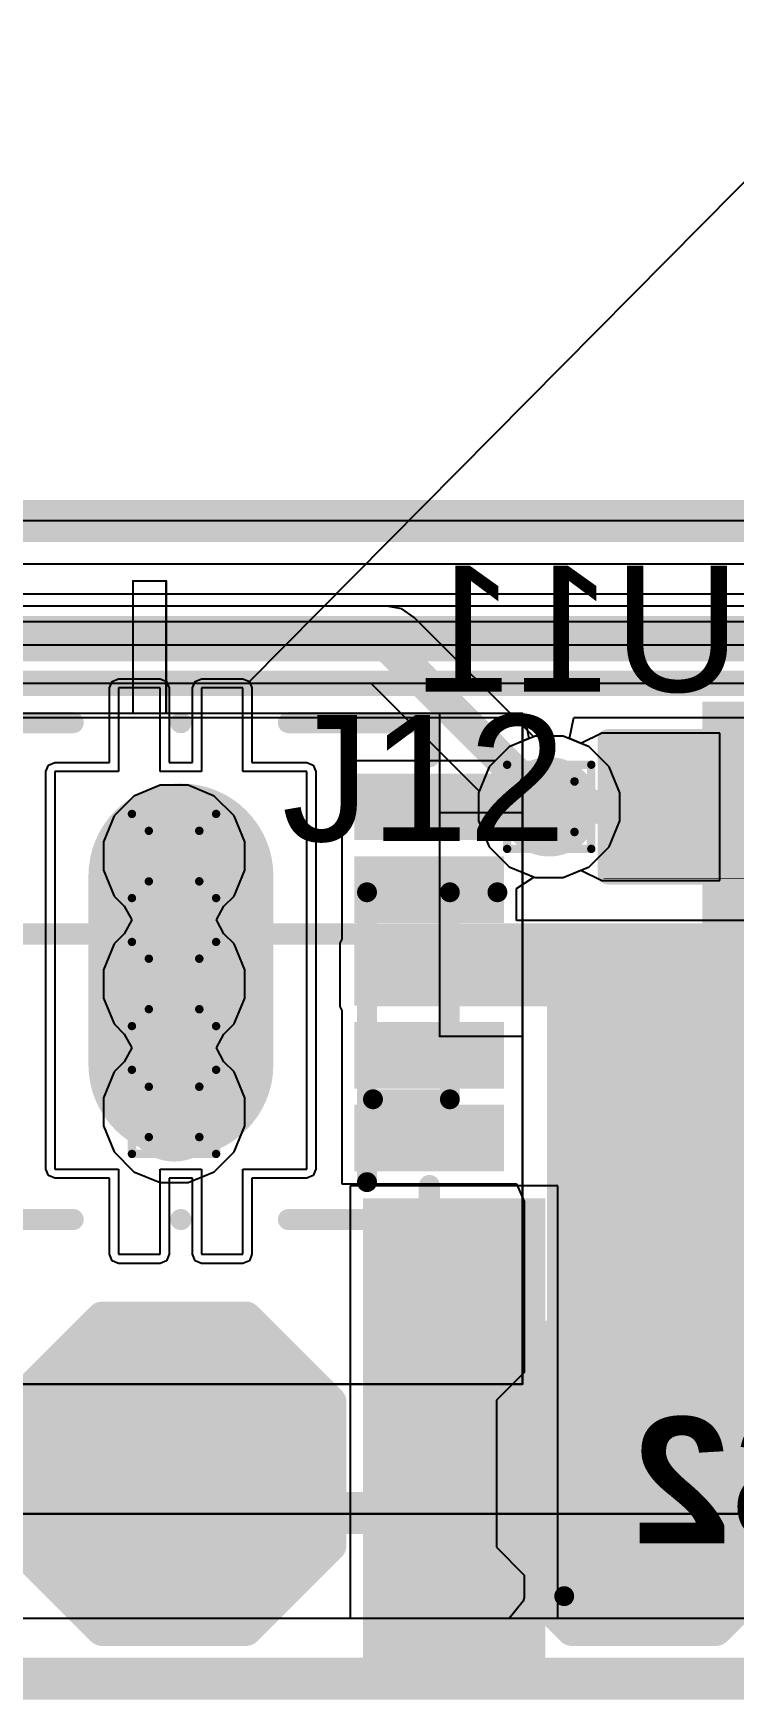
# Model space of a CAD drawing. Header units: inches. Extents: x -11 to 5433, y -4 to 5447.
# Drawn here: x 42.3 to 46.53, y -3.63 to 6.43 of the extents above; entities that cross this region are included whole.
import ezdxf

# ---------------------------------------------------------------- set-up
doc = ezdxf.new("R2010")
doc.units = ezdxf.units.IN
for name, color, linetype in [('Board_outline', 216, 'Continuous'), ('Bottom Layer', 5, 'Continuous'), ('Bottom Overlay', 54, 'Continuous'), ('Bottom Paste', 16, 'Continuous'), ('Bottom Solder', 6, 'Continuous'), ('Dimensions', 6, 'Continuous'), ('Drill Drawing', 1, 'Continuous'), ('Ground', 16, 'Continuous'), ('Mechanical 4', 56, 'Continuous'), ('Multi-Layer', 9, 'Continuous'), ('Power', 76, 'Continuous'), ('Top Layer', 1, 'Continuous'), ('Top Overlay', 2, 'Continuous'), ('Top Paste', 8, 'Continuous'), ('Top Solder', 216, 'Continuous'), ('Via Holes', 16, 'Continuous')]:
    doc.layers.add(name, color=color, linetype=linetype)
doc.styles.add('Arial', font='', dxfattribs={"height": 0.2})
doc.styles.add('Arial_Bold', font='', dxfattribs={"height": 0.2})
doc.styles.get('Arial').set_extended_font_data('Arial')
doc.styles.get('Arial_Bold').set_extended_font_data('Arial', bold=True)

# ---------------------------------------------------------------- blocks, each defined once
blk = doc.blocks.new('R___0402_B_16')
at = {"layer": 'Bottom Layer'}
for points in [[(-0.241, 0.318), (-0.241, -0.318), (-0.699, -0.318), (-0.699, 0.318)], [(0.699, 0.318), (0.699, -0.318), (0.241, -0.318), (0.241, 0.318)]]:
    blk.add_hatch(color=5, dxfattribs=at).paths.add_polyline_path(points)
at = {"layer": 'Bottom Paste'}
for points in [[(-0.241, 0.318), (-0.241, -0.318), (-0.699, -0.318), (-0.699, 0.318)], [(0.699, 0.318), (0.699, -0.318), (0.241, -0.318), (0.241, 0.318)]]:
    blk.add_hatch(color=16, dxfattribs=at).paths.add_polyline_path(points)
at = {"layer": 'Bottom Solder'}
for points in [[(-0.186, 0.373), (-0.186, -0.373), (-0.754, -0.373), (-0.754, 0.373)], [(0.754, 0.373), (0.754, -0.373), (0.186, -0.373), (0.186, 0.373)]]:
    blk.add_hatch(color=6, dxfattribs=at).paths.add_polyline_path(points)
at = {"layer": 'Bottom Overlay'}
for points in [[(-0.787, 0.406, 0.127, 0.127, 0), (-0.787, -0.406, 0.127, 0.127, 0)], [(0.787, 0.406, 0.127, 0.127, 0), (-0.787, 0.406, 0.127, 0.127, 0)], [(0.813, 0.432, 0.00323, 0.00323, 0), (-0.813, 0.432, 0.00323, 0.00323, 0)], [(0.787, 0.406, 0.127, 0.127, 0), (0.787, -0.406, 0.127, 0.127, 0)], [(0.787, -0.406, 0.127, 0.127, 0), (-0.787, -0.406, 0.127, 0.127, 0)]]:
    blk.add_lwpolyline(points, format="xyseb", dxfattribs=at)
for points in [[(-0.819, 0.406, 0.0635, 0.0635, 1), (-0.756, 0.406, 0.0635, 0.0635, 1)], [(-0.819, 0.406, 0.0635, 0.0635, 1), (-0.756, 0.406, 0.0635, 0.0635, 1)], [(-0.814, 0.432, 0.00161, 0.00161, 1), (-0.812, 0.432, 0.00161, 0.00161, 1)], [(0.756, 0.406, 0.0635, 0.0635, 1), (0.819, 0.406, 0.0635, 0.0635, 1)], [(0.756, 0.406, 0.0635, 0.0635, 1), (0.819, 0.406, 0.0635, 0.0635, 1)], [(0.812, 0.432, 0.00161, 0.00161, 1), (0.814, 0.432, 0.00161, 0.00161, 1)], [(-0.819, -0.406, 0.0635, 0.0635, 1), (-0.756, -0.406, 0.0635, 0.0635, 1)], [(-0.819, -0.406, 0.0635, 0.0635, 1), (-0.756, -0.406, 0.0635, 0.0635, 1)], [(0.756, -0.406, 0.0635, 0.0635, 1), (0.819, -0.406, 0.0635, 0.0635, 1)], [(0.756, -0.406, 0.0635, 0.0635, 1), (0.819, -0.406, 0.0635, 0.0635, 1)]]:
    blk.add_lwpolyline(points, format="xyseb", close=True, dxfattribs=at)
blk = doc.blocks.new('C___0805_B_18')
at = {"layer": 'Bottom Layer'}
for points in [[(-1.524, 0.762), (-0.508, 0.762), (-0.508, -0.762), (-1.524, -0.762)], [(0.508, 0.762), (1.524, 0.762), (1.524, -0.762), (0.508, -0.762)]]:
    blk.add_hatch(color=5, dxfattribs=at).paths.add_polyline_path(points)
at = {"layer": 'Bottom Paste'}
for points in [[(-1.524, 0.762), (-0.508, 0.762), (-0.508, -0.762), (-1.524, -0.762)], [(0.508, 0.762), (1.524, 0.762), (1.524, -0.762), (0.508, -0.762)]]:
    blk.add_hatch(color=16, dxfattribs=at).paths.add_polyline_path(points)
at = {"layer": 'Bottom Solder'}
for points in [[(-1.594, 0.832), (-0.438, 0.832), (-0.438, -0.832), (-1.594, -0.832)], [(0.438, 0.832), (1.594, 0.832), (1.594, -0.832), (0.438, -0.832)]]:
    blk.add_hatch(color=6, dxfattribs=at).paths.add_polyline_path(points)
at = {"layer": 'Bottom Overlay'}
for points in [[(-1.626, 0.864, 0.127, 0.127, 0), (-1.626, -0.864, 0.127, 0.127, 0)], [(-0.61, 0.864, 0.127, 0.127, 0), (-1.626, 0.864, 0.127, 0.127, 0)], [(1.626, 0.864, 0.127, 0.127, 0), (0.61, 0.864, 0.127, 0.127, 0)], [(1.626, 0.864, 0.127, 0.127, 0), (1.626, -0.864, 0.127, 0.127, 0)], [(-0.61, -0.864, 0.127, 0.127, 0), (-1.626, -0.864, 0.127, 0.127, 0)], [(1.626, -0.864, 0.127, 0.127, 0), (0.61, -0.864, 0.127, 0.127, 0)]]:
    blk.add_lwpolyline(points, format="xyseb", dxfattribs=at)
for points in [[(-1.657, 0.864, 0.0635, 0.0635, 1), (-1.594, 0.864, 0.0635, 0.0635, 1)], [(-1.657, 0.864, 0.0635, 0.0635, 1), (-1.594, 0.864, 0.0635, 0.0635, 1)], [(-0.641, 0.864, 0.0635, 0.0635, 1), (-0.578, 0.864, 0.0635, 0.0635, 1)], [(0.578, 0.864, 0.0635, 0.0635, 1), (0.641, 0.864, 0.0635, 0.0635, 1)], [(1.594, 0.864, 0.0635, 0.0635, 1), (1.657, 0.864, 0.0635, 0.0635, 1)], [(1.594, 0.864, 0.0635, 0.0635, 1), (1.657, 0.864, 0.0635, 0.0635, 1)], [(-1.657, -0.864, 0.0635, 0.0635, 1), (-1.594, -0.864, 0.0635, 0.0635, 1)], [(-1.657, -0.864, 0.0635, 0.0635, 1), (-1.594, -0.864, 0.0635, 0.0635, 1)], [(-0.641, -0.864, 0.0635, 0.0635, 1), (-0.578, -0.864, 0.0635, 0.0635, 1)], [(0.578, -0.864, 0.0635, 0.0635, 1), (0.641, -0.864, 0.0635, 0.0635, 1)], [(1.594, -0.864, 0.0635, 0.0635, 1), (1.657, -0.864, 0.0635, 0.0635, 1)], [(1.594, -0.864, 0.0635, 0.0635, 1), (1.657, -0.864, 0.0635, 0.0635, 1)]]:
    blk.add_lwpolyline(points, format="xyseb", close=True, dxfattribs=at)
blk = doc.blocks.new('T__________B_49')
at = {"layer": 'Bottom Layer'}
blk.add_hatch(color=5, dxfattribs=at).paths.add_polyline_path([(0.381, 0.762), (-0.381, 0.762), (-0.762, 0.381), (-0.762, -0.381), (-0.381, -0.762), (0.381, -0.762), (0.762, -0.381), (0.762, 0.381)])
at = {"layer": 'Bottom Paste'}
blk.add_hatch(color=16, dxfattribs=at).paths.add_polyline_path([(0.381, 0.762), (-0.381, 0.762), (-0.762, 0.381), (-0.762, -0.381), (-0.381, -0.762), (0.381, -0.762), (0.762, -0.381), (0.762, 0.381)])
at = {"layer": 'Bottom Solder'}
blk.add_hatch(color=6, dxfattribs=at).paths.add_polyline_path([(0.432, 0.864), (-0.432, 0.864), (-0.864, 0.432), (-0.864, -0.432), (-0.432, -0.864), (0.432, -0.864), (0.864, -0.432), (0.864, 0.432)])
at = {"layer": 'Bottom Overlay'}
for points in [[(-0.94, 0.432, 0.2, 0.2, 0), (-0.432, 0.94, 0.2, 0.2, 0)], [(0.432, 0.94, 0.2, 0.2, 0), (-0.432, 0.94, 0.2, 0.2, 0)], [(0.94, 0.432, 0.2, 0.2, 0), (0.432, 0.94, 0.2, 0.2, 0)], [(-0.94, -0.432, 0.2, 0.2, 0), (-0.94, 0.432, 0.2, 0.2, 0)], [(0.94, -0.432, 0.2, 0.2, 0), (0.94, 0.432, 0.2, 0.2, 0)], [(-0.432, -0.94, 0.2, 0.2, 0), (-0.94, -0.432, 0.2, 0.2, 0)], [(0.432, -0.94, 0.2, 0.2, 0), (0.94, -0.432, 0.2, 0.2, 0)], [(0.432, -0.94, 0.2, 0.2, 0), (-0.432, -0.94, 0.2, 0.2, 0)]]:
    blk.add_lwpolyline(points, format="xyseb", dxfattribs=at)
for points in [[(-0.482, 0.94, 0.1, 0.1, 1), (-0.382, 0.94, 0.1, 0.1, 1)], [(-0.482, 0.94, 0.1, 0.1, 1), (-0.382, 0.94, 0.1, 0.1, 1)], [(0.382, 0.94, 0.1, 0.1, 1), (0.482, 0.94, 0.1, 0.1, 1)], [(0.382, 0.94, 0.1, 0.1, 1), (0.482, 0.94, 0.1, 0.1, 1)], [(-0.99, 0.432, 0.1, 0.1, 1), (-0.89, 0.432, 0.1, 0.1, 1)], [(-0.99, 0.432, 0.1, 0.1, 1), (-0.89, 0.432, 0.1, 0.1, 1)], [(0.89, 0.432, 0.1, 0.1, 1), (0.99, 0.432, 0.1, 0.1, 1)], [(0.89, 0.432, 0.1, 0.1, 1), (0.99, 0.432, 0.1, 0.1, 1)], [(-0.99, -0.432, 0.1, 0.1, 1), (-0.89, -0.432, 0.1, 0.1, 1)], [(-0.99, -0.432, 0.1, 0.1, 1), (-0.89, -0.432, 0.1, 0.1, 1)], [(0.89, -0.432, 0.1, 0.1, 1), (0.99, -0.432, 0.1, 0.1, 1)], [(0.89, -0.432, 0.1, 0.1, 1), (0.99, -0.432, 0.1, 0.1, 1)], [(-0.482, -0.94, 0.1, 0.1, 1), (-0.382, -0.94, 0.1, 0.1, 1)], [(-0.482, -0.94, 0.1, 0.1, 1), (-0.382, -0.94, 0.1, 0.1, 1)], [(0.382, -0.94, 0.1, 0.1, 1), (0.482, -0.94, 0.1, 0.1, 1)], [(0.382, -0.94, 0.1, 0.1, 1), (0.482, -0.94, 0.1, 0.1, 1)]]:
    blk.add_lwpolyline(points, format="xyseb", close=True, dxfattribs=at)
blk = doc.blocks.new('T__________B_50')
at = {"layer": 'Bottom Layer'}
blk.add_hatch(color=5, dxfattribs=at).paths.add_polyline_path([(0.381, 0.762), (-0.381, 0.762), (-0.762, 0.381), (-0.762, -0.381), (-0.381, -0.762), (0.381, -0.762), (0.762, -0.381), (0.762, 0.381)])
at = {"layer": 'Bottom Paste'}
blk.add_hatch(color=16, dxfattribs=at).paths.add_polyline_path([(0.381, 0.762), (-0.381, 0.762), (-0.762, 0.381), (-0.762, -0.381), (-0.381, -0.762), (0.381, -0.762), (0.762, -0.381), (0.762, 0.381)])
at = {"layer": 'Bottom Solder'}
blk.add_hatch(color=6, dxfattribs=at).paths.add_polyline_path([(0.432, 0.864), (-0.432, 0.864), (-0.864, 0.432), (-0.864, -0.432), (-0.432, -0.864), (0.432, -0.864), (0.864, -0.432), (0.864, 0.432)])
at = {"layer": 'Bottom Overlay'}
for points in [[(-0.94, 0.432, 0.2, 0.2, 0), (-0.432, 0.94, 0.2, 0.2, 0)], [(0.432, 0.94, 0.2, 0.2, 0), (-0.432, 0.94, 0.2, 0.2, 0)], [(0.94, 0.432, 0.2, 0.2, 0), (0.432, 0.94, 0.2, 0.2, 0)], [(-0.94, -0.432, 0.2, 0.2, 0), (-0.94, 0.432, 0.2, 0.2, 0)], [(0.94, -0.432, 0.2, 0.2, 0), (0.94, 0.432, 0.2, 0.2, 0)], [(-0.432, -0.94, 0.2, 0.2, 0), (-0.94, -0.432, 0.2, 0.2, 0)], [(0.432, -0.94, 0.2, 0.2, 0), (0.94, -0.432, 0.2, 0.2, 0)], [(0.432, -0.94, 0.2, 0.2, 0), (-0.432, -0.94, 0.2, 0.2, 0)]]:
    blk.add_lwpolyline(points, format="xyseb", dxfattribs=at)
for points in [[(-0.482, 0.94, 0.1, 0.1, 1), (-0.382, 0.94, 0.1, 0.1, 1)], [(-0.482, 0.94, 0.1, 0.1, 1), (-0.382, 0.94, 0.1, 0.1, 1)], [(0.382, 0.94, 0.1, 0.1, 1), (0.482, 0.94, 0.1, 0.1, 1)], [(0.382, 0.94, 0.1, 0.1, 1), (0.482, 0.94, 0.1, 0.1, 1)], [(-0.99, 0.432, 0.1, 0.1, 1), (-0.89, 0.432, 0.1, 0.1, 1)], [(-0.99, 0.432, 0.1, 0.1, 1), (-0.89, 0.432, 0.1, 0.1, 1)], [(0.89, 0.432, 0.1, 0.1, 1), (0.99, 0.432, 0.1, 0.1, 1)], [(0.89, 0.432, 0.1, 0.1, 1), (0.99, 0.432, 0.1, 0.1, 1)], [(-0.99, -0.432, 0.1, 0.1, 1), (-0.89, -0.432, 0.1, 0.1, 1)], [(-0.99, -0.432, 0.1, 0.1, 1), (-0.89, -0.432, 0.1, 0.1, 1)], [(0.89, -0.432, 0.1, 0.1, 1), (0.99, -0.432, 0.1, 0.1, 1)], [(0.89, -0.432, 0.1, 0.1, 1), (0.99, -0.432, 0.1, 0.1, 1)], [(-0.482, -0.94, 0.1, 0.1, 1), (-0.382, -0.94, 0.1, 0.1, 1)], [(-0.482, -0.94, 0.1, 0.1, 1), (-0.382, -0.94, 0.1, 0.1, 1)], [(0.382, -0.94, 0.1, 0.1, 1), (0.482, -0.94, 0.1, 0.1, 1)], [(0.382, -0.94, 0.1, 0.1, 1), (0.482, -0.94, 0.1, 0.1, 1)]]:
    blk.add_lwpolyline(points, format="xyseb", close=True, dxfattribs=at)
blk = doc.blocks.new('VSON_10_EP_3_3__B_56')
at = {"layer": 'Bottom Layer'}
for points in [[(1.1, 1.146), (1.9, 1.146), (1.9, 0.846), (1.1, 0.846)], [(1.1, 0.646), (1.9, 0.646), (1.9, 0.346), (1.1, 0.346)], [(1.1, 0.146), (1.9, 0.146), (1.9, -0.154), (1.1, -0.154)], [(1.1, -0.354), (1.9, -0.354), (1.9, -0.654), (1.1, -0.654)], [(1.1, -0.854), (1.9, -0.854), (1.9, -1.154), (1.1, -1.154)]]:
    blk.add_hatch(color=5, dxfattribs=at).paths.add_polyline_path(points)
h = blk.add_hatch(color=5, dxfattribs=at)
edge = h.paths.add_edge_path()
edge.add_arc((0.002, -0.561), 0.456, 180, 360)
edge.add_line((0.458, -0.561), (0.458, 0.579))
edge.add_arc((0.002, 0.579), 0.456, 0, 180)
edge.add_line((-0.454, 0.579), (-0.454, -0.561))
at = {"layer": 'Bottom Paste'}
for points in [[(1.1, 1.146), (1.9, 1.146), (1.9, 0.846), (1.1, 0.846)], [(1.1, 0.646), (1.9, 0.646), (1.9, 0.346), (1.1, 0.346)], [(1.1, 0.146), (1.9, 0.146), (1.9, -0.154), (1.1, -0.154)], [(1.1, -0.354), (1.9, -0.354), (1.9, -0.654), (1.1, -0.654)], [(1.1, -0.854), (1.9, -0.854), (1.9, -1.154), (1.1, -1.154)]]:
    blk.add_hatch(color=16, dxfattribs=at).paths.add_polyline_path(points)
h = blk.add_hatch(color=16, dxfattribs=at)
edge = h.paths.add_edge_path()
edge.add_arc((0.002, -0.561), 0.456, 180, 360)
edge.add_line((0.458, -0.561), (0.458, 0.579))
edge.add_arc((0.002, 0.579), 0.456, 0, 180)
edge.add_line((-0.454, 0.579), (-0.454, -0.561))
at = {"layer": 'Bottom Solder'}
h = blk.add_hatch(color=6, dxfattribs=at)
edge = h.paths.add_edge_path()
edge.add_arc((0.002, -0.561), 0.558, 180, 360)
edge.add_line((0.559, -0.561), (0.559, 0.579))
edge.add_arc((0.002, 0.579), 0.558, 0, 180)
edge.add_line((-0.556, 0.579), (-0.556, -0.561))
for points in [[(1.049, 1.197), (1.951, 1.197), (1.951, 0.795), (1.049, 0.795)], [(1.049, 0.697), (1.951, 0.697), (1.951, 0.295), (1.049, 0.295)], [(1.049, 0.197), (1.951, 0.197), (1.951, -0.205), (1.049, -0.205)], [(1.049, -0.303), (1.951, -0.303), (1.951, -0.705), (1.049, -0.705)], [(1.049, -0.803), (1.951, -0.803), (1.951, -1.205), (1.049, -1.205)]]:
    blk.add_hatch(color=6, dxfattribs=at).paths.add_polyline_path(points)
at = {"layer": 'Bottom Layer'}
for p, q in [((-0.124, 1.714), (-0.374, 1.714)), ((-0.374, 1.714), (-0.374, 1.209)), ((-0.124, 1.209), (-0.124, 1.714)), ((0.376, 1.714), (0.126, 1.714)), ((0.126, 1.714), (0.126, 1.209)), ((0.376, 1.209), (0.376, 1.714)), ((-0.374, 1.209), (-0.759, 1.209)), ((-0.759, 1.209), (-0.759, -0.886)), ((0.126, 1.209), (-0.124, 1.209)), ((0.761, 1.209), (0.376, 1.209)), ((0.761, -1.191), (0.761, 1.209)), ((-0.759, -0.886), (-0.759, -0.886)), ((-0.759, -0.886), (-0.759, -1.191)), ((-0.759, -1.191), (-0.759, -1.191)), ((-0.759, -1.191), (-0.374, -1.191)), ((-0.374, -1.191), (-0.374, -1.706)), ((-0.124, -1.706), (-0.124, -1.191)), ((-0.124, -1.191), (0.126, -1.191)), ((0.126, -1.191), (0.126, -1.706)), ((0.376, -1.706), (0.376, -1.191)), ((0.376, -1.191), (0.761, -1.191)), ((-0.374, -1.706), (-0.124, -1.706)), ((0.126, -1.706), (0.376, -1.706))]:
    blk.add_line(p, q, dxfattribs=at)
at = {"layer": 'Bottom Overlay'}
for points in [[(-1.499, 1.504, 0.127, 0.127, 0), (-0.648, 1.504, 0.127, 0.127, 0)], [(0.001, 1.504, 0.127, 0.127, 0), (0.002, 1.504, 0.127, 0.127, 0)], [(0.651, 1.504, 0.127, 0.127, 0), (1.501, 1.504, 0.127, 0.127, 0)], [(1.501, 1.298, 0.127, 0.127, 0), (1.501, 1.504, 0.127, 0.127, 0)], [(1.501, -1.496, 0.127, 0.127, 0), (1.501, -1.29, 0.127, 0.127, 0)], [(-1.499, -1.496, 0.127, 0.127, 0), (-0.648, -1.496, 0.127, 0.127, 0)], [(0.001, -1.496, 0.127, 0.127, 0), (0.002, -1.496, 0.127, 0.127, 0)], [(0.651, -1.496, 0.127, 0.127, 0), (1.501, -1.496, 0.127, 0.127, 0)]]:
    blk.add_lwpolyline(points, format="xyseb", dxfattribs=at)
for points in [[(-0.679, 1.504, 0.0635, 0.0635, 1), (-0.616, 1.504, 0.0635, 0.0635, 1)], [(-0.031, 1.504, 0.0635, 0.0635, 1), (0.032, 1.504, 0.0635, 0.0635, 1)], [(-0.029, 1.504, 0.0635, 0.0635, 1), (0.034, 1.504, 0.0635, 0.0635, 1)], [(0.619, 1.504, 0.0635, 0.0635, 1), (0.682, 1.504, 0.0635, 0.0635, 1)], [(1.47, 1.504, 0.0635, 0.0635, 1), (1.533, 1.504, 0.0635, 0.0635, 1)], [(1.47, 1.504, 0.0635, 0.0635, 1), (1.533, 1.504, 0.0635, 0.0635, 1)], [(1.47, 1.298, 0.0635, 0.0635, 1), (1.533, 1.298, 0.0635, 0.0635, 1)], [(1.47, -1.29, 0.0635, 0.0635, 1), (1.533, -1.29, 0.0635, 0.0635, 1)], [(-0.679, -1.496, 0.0635, 0.0635, 1), (-0.616, -1.496, 0.0635, 0.0635, 1)], [(-0.031, -1.496, 0.0635, 0.0635, 1), (0.032, -1.496, 0.0635, 0.0635, 1)], [(-0.029, -1.496, 0.0635, 0.0635, 1), (0.034, -1.496, 0.0635, 0.0635, 1)], [(0.619, -1.496, 0.0635, 0.0635, 1), (0.682, -1.496, 0.0635, 0.0635, 1)], [(1.47, -1.496, 0.0635, 0.0635, 1), (1.533, -1.496, 0.0635, 0.0635, 1)], [(1.47, -1.496, 0.0635, 0.0635, 1), (1.533, -1.496, 0.0635, 0.0635, 1)]]:
    blk.add_lwpolyline(points, format="xyseb", close=True, dxfattribs=at)
at = {"layer": 'Bottom Solder'}
for p, q in [((0.415, 1.753), (5389.663, 5446.725)), ((-0.429, 1.714), (-0.412, 1.753)), ((-0.429, 1.264), (-0.429, 1.714)), ((-0.412, 1.753), (-0.374, 1.769)), ((-0.374, 1.769), (-0.124, 1.769)), ((-0.124, 1.769), (-0.085, 1.753)), ((-0.085, 1.753), (-0.069, 1.714)), ((-0.069, 1.714), (-0.069, 1.264)), ((0.071, 1.714), (0.088, 1.753)), ((0.071, 1.264), (0.071, 1.714)), ((0.088, 1.753), (0.126, 1.769)), ((0.126, 1.769), (0.376, 1.769)), ((0.376, 1.769), (0.415, 1.753)), ((0.415, 1.753), (0.431, 1.714)), ((0.431, 1.714), (0.431, 1.264)), ((-0.814, 1.209), (-0.797, 1.248)), ((-0.814, -0.886), (-0.814, 1.209)), ((-0.797, 1.248), (-0.759, 1.264)), ((-0.759, 1.264), (-0.429, 1.264)), ((-0.069, 1.264), (0.071, 1.264)), ((0.431, 1.264), (0.761, 1.264)), ((0.761, 1.264), (0.8, 1.248)), ((0.8, 1.248), (0.816, 1.209)), ((0.816, 1.209), (0.816, -1.191)), ((-0.814, -1.191), (-0.814, -0.886)), ((-0.814, -0.886), (-0.814, -0.886)), ((-0.797, -1.23), (-0.814, -1.191)), ((0.816, -1.191), (0.8, -1.23)), ((-0.759, -1.246), (-0.797, -1.23)), ((-0.429, -1.246), (-0.759, -1.246)), ((-0.429, -1.706), (-0.429, -1.246)), ((0.071, -1.246), (-0.069, -1.246)), ((-0.069, -1.246), (-0.069, -1.706)), ((0.071, -1.706), (0.071, -1.246)), ((0.761, -1.246), (0.431, -1.246)), ((0.431, -1.246), (0.431, -1.706)), ((0.8, -1.23), (0.761, -1.246)), ((-0.412, -1.745), (-0.429, -1.706)), ((-0.069, -1.706), (-0.085, -1.745)), ((0.088, -1.745), (0.071, -1.706)), ((0.431, -1.706), (0.415, -1.745)), ((-0.374, -1.761), (-0.412, -1.745)), ((-0.124, -1.761), (-0.374, -1.761)), ((-0.085, -1.745), (-0.124, -1.761)), ((0.126, -1.761), (0.088, -1.745)), ((0.376, -1.761), (0.126, -1.761)), ((0.415, -1.745), (0.376, -1.761))]:
    blk.add_line(p, q, dxfattribs=at)
blk = doc.blocks.new('SM06B_GHS_TB_LF__SN__151')
at = {"layer": 'Top Layer'}
for points in [[(-3.425, 2.599), (-2.825, 2.599), (-2.825, 0.899), (-3.425, 0.899)], [(-2.176, 2.599), (-1.576, 2.599), (-1.576, 0.899), (-2.176, 0.899)], [(-0.925, 2.599), (-0.325, 2.599), (-0.325, 0.899), (-0.925, 0.899)], [(0.325, 2.599), (0.925, 2.599), (0.925, 0.899), (0.325, 0.899)], [(1.575, 2.599), (2.175, 2.599), (2.175, 0.899), (1.575, 0.899)], [(2.824, 2.599), (3.424, 2.599), (3.424, 0.899), (2.824, 0.899)], [(-5.475, -0.399), (-4.475, -0.399), (-4.475, -3.099), (-5.475, -3.099)], [(4.475, -0.399), (5.475, -0.399), (5.475, -3.099), (4.475, -3.099)]]:
    blk.add_hatch(color=1, dxfattribs=at).paths.add_polyline_path(points)
at = {"layer": 'Top Paste'}
for points in [[(-3.425, 2.599), (-2.825, 2.599), (-2.825, 0.899), (-3.425, 0.899)], [(-2.176, 2.599), (-1.576, 2.599), (-1.576, 0.899), (-2.176, 0.899)], [(-0.925, 2.599), (-0.325, 2.599), (-0.325, 0.899), (-0.925, 0.899)], [(0.325, 2.599), (0.925, 2.599), (0.925, 0.899), (0.325, 0.899)], [(1.575, 2.599), (2.175, 2.599), (2.175, 0.899), (1.575, 0.899)], [(2.824, 2.599), (3.424, 2.599), (3.424, 0.899), (2.824, 0.899)], [(-5.475, -0.399), (-4.475, -0.399), (-4.475, -3.099), (-5.475, -3.099)], [(4.475, -0.399), (5.475, -0.399), (5.475, -3.099), (4.475, -3.099)]]:
    blk.add_hatch(color=8, dxfattribs=at).paths.add_polyline_path(points)
at = {"layer": 'Top Solder'}
for points in [[(-3.476, 2.65), (-2.775, 2.65), (-2.775, 0.849), (-3.476, 0.849)], [(-2.226, 2.65), (-1.525, 2.65), (-1.525, 0.849), (-2.226, 0.849)], [(-0.976, 2.65), (-0.275, 2.65), (-0.275, 0.849), (-0.976, 0.849)], [(0.274, 2.65), (0.975, 2.65), (0.975, 0.849), (0.274, 0.849)], [(1.524, 2.65), (2.225, 2.65), (2.225, 0.849), (1.524, 0.849)], [(2.774, 2.65), (3.475, 2.65), (3.475, 0.849), (2.774, 0.849)], [(-5.525, -0.348), (-4.424, -0.348), (-4.424, -3.15), (-5.525, -3.15)], [(4.424, -0.349), (5.525, -0.349), (5.525, -3.15), (4.424, -3.15)]]:
    blk.add_hatch(color=216, dxfattribs=at).paths.add_polyline_path(points)
at = {"layer": 'Top Overlay'}
for points in [[(-3.811, 2.232, 0.254, 0.254, 0), (-3.684, 2.105, 0.254, 0.254, 0)], [(-3.811, 1.978, 0.254, 0.254, 0), (-3.811, 2.232, 0.254, 0.254, 0)], [(-3.811, 1.978, 0.254, 0.254, 0), (-3.684, 2.105, 0.254, 0.254, 0)], [(-5.5, 1.5, 0.12, 0.12, 0), (-5.5, -0.25, 0.12, 0.12, 0)], [(-5.5, 1.5, 0.12, 0.12, 0), (-4.713, 1.5, 0.12, 0.12, 0)], [(-5, 0.25, 0.12, 0.12, 0), (-5, 1.5, 0.12, 0.12, 0)], [(4.75, 1.5, 0.12, 0.12, 0), (5.5, 1.5, 0.12, 0.12, 0)], [(5, 0.25, 0.12, 0.12, 0), (5, 1.5, 0.12, 0.12, 0)], [(5.5, -0.25, 0.12, 0.12, 0), (5.5, 1.5, 0.12, 0.12, 0)], [(-5.464, 0.25, 0.12, 0.12, 0), (-5, 0.25, 0.12, 0.12, 0)], [(5, 0.25, 0.12, 0.12, 0), (5.5, 0.25, 0.12, 0.12, 0)], [(-4.31, -2.75, 0.12, 0.12, 0), (-0.45, -2.75, 0.12, 0.12, 0)], [(-0.45, -2.75, 0.12, 0.12, 0), (4.31, -2.75, 0.12, 0.12, 0)]]:
    blk.add_lwpolyline(points, format="xyseb", dxfattribs=at)
for points in [[(-3.875, 2.232, 0.127, 0.127, 1), (-3.748, 2.232, 0.127, 0.127, 1)], [(-3.875, 2.232, 0.127, 0.127, 1), (-3.748, 2.232, 0.127, 0.127, 1)], [(-3.748, 2.105, 0.127, 0.127, 1), (-3.621, 2.105, 0.127, 0.127, 1)], [(-3.748, 2.105, 0.127, 0.127, 1), (-3.621, 2.105, 0.127, 0.127, 1)], [(-3.875, 1.978, 0.127, 0.127, 1), (-3.748, 1.978, 0.127, 0.127, 1)], [(-3.875, 1.978, 0.127, 0.127, 1), (-3.748, 1.978, 0.127, 0.127, 1)], [(-5.53, 1.5, 0.06, 0.06, 1), (-5.47, 1.5, 0.06, 0.06, 1)], [(-5.53, 1.5, 0.06, 0.06, 1), (-5.47, 1.5, 0.06, 0.06, 1)], [(-5.03, 1.5, 0.06, 0.06, 1), (-4.97, 1.5, 0.06, 0.06, 1)], [(-4.743, 1.5, 0.06, 0.06, 1), (-4.683, 1.5, 0.06, 0.06, 1)], [(4.72, 1.5, 0.06, 0.06, 1), (4.78, 1.5, 0.06, 0.06, 1)], [(4.97, 1.5, 0.06, 0.06, 1), (5.03, 1.5, 0.06, 0.06, 1)], [(5.47, 1.5, 0.06, 0.06, 1), (5.53, 1.5, 0.06, 0.06, 1)], [(5.47, 1.5, 0.06, 0.06, 1), (5.53, 1.5, 0.06, 0.06, 1)], [(-5.494, 0.25, 0.06, 0.06, 1), (-5.434, 0.25, 0.06, 0.06, 1)], [(-5.03, 0.25, 0.06, 0.06, 1), (-4.97, 0.25, 0.06, 0.06, 1)], [(-5.03, 0.25, 0.06, 0.06, 1), (-4.97, 0.25, 0.06, 0.06, 1)], [(4.97, 0.25, 0.06, 0.06, 1), (5.03, 0.25, 0.06, 0.06, 1)], [(4.97, 0.25, 0.06, 0.06, 1), (5.03, 0.25, 0.06, 0.06, 1)], [(5.47, 0.25, 0.06, 0.06, 1), (5.53, 0.25, 0.06, 0.06, 1)], [(-5.53, -0.25, 0.06, 0.06, 1), (-5.47, -0.25, 0.06, 0.06, 1)], [(5.47, -0.25, 0.06, 0.06, 1), (5.53, -0.25, 0.06, 0.06, 1)], [(-4.34, -2.75, 0.06, 0.06, 1), (-4.28, -2.75, 0.06, 0.06, 1)], [(-0.48, -2.75, 0.06, 0.06, 1), (-0.42, -2.75, 0.06, 0.06, 1)], [(-0.48, -2.75, 0.06, 0.06, 1), (-0.42, -2.75, 0.06, 0.06, 1)], [(4.28, -2.75, 0.06, 0.06, 1), (4.34, -2.75, 0.06, 0.06, 1)]]:
    blk.add_lwpolyline(points, format="xyseb", close=True, dxfattribs=at)

msp = doc.modelspace()

# ---------------------------------------------------------------- hatches: boundary and pattern name
at = {"layer": 'Bottom Layer'}
h = msp.add_hatch(color=5, dxfattribs=at)
edge = h.paths.add_edge_path()
edge.add_arc((45.413, 1.764), 0.3, 0, 360)
h = msp.add_hatch(color=5, dxfattribs=at)
edge = h.paths.add_edge_path()
edge.add_arc((43.15, 1.467), 0.3, 0, 360)
h = msp.add_hatch(color=5, dxfattribs=at)
edge = h.paths.add_edge_path()
edge.add_arc((43.15, 0.694), 0.3, 0, 360)
for points in [[(46.595, 0.94), (44.289, 0.94), (44.289, 0.559), (46.595, 0.559)], [(46.595, 0.876), (45.401, 0.876), (45.401, -3.025), (46.595, -3.025)]]:
    msp.add_hatch(color=5, dxfattribs=at).paths.add_polyline_path(points)
h = msp.add_hatch(color=5, dxfattribs=at)
edge = h.paths.add_edge_path()
edge.add_arc((43.15, -0.078), 0.3, 0, 360)
at = {"layer": 'Ground'}
h = msp.add_hatch(color=16, dxfattribs=at)
edge = h.paths.add_edge_path()
edge.add_arc((45.413, 1.764), 0.3, 0, 360)
h = msp.add_hatch(color=16, dxfattribs=at)
edge = h.paths.add_edge_path()
edge.add_arc((43.15, 1.467), 0.3, 0, 360)
h = msp.add_hatch(color=16, dxfattribs=at)
edge = h.paths.add_edge_path()
edge.add_arc((43.15, 0.694), 0.3, 0, 360)
h = msp.add_hatch(color=16, dxfattribs=at)
edge = h.paths.add_edge_path()
edge.add_arc((43.15, -0.078), 0.3, 0, 360)
at = {"layer": 'Power'}
h = msp.add_hatch(color=76, dxfattribs=at)
edge = h.paths.add_edge_path()
edge.add_arc((45.413, 1.764), 0.3, 0, 360)
h = msp.add_hatch(color=76, dxfattribs=at)
edge = h.paths.add_edge_path()
edge.add_arc((43.15, 1.467), 0.3, 0, 360)
h = msp.add_hatch(color=76, dxfattribs=at)
edge = h.paths.add_edge_path()
edge.add_arc((43.15, 0.694), 0.3, 0, 360)
h = msp.add_hatch(color=76, dxfattribs=at)
edge = h.paths.add_edge_path()
edge.add_arc((43.15, -0.078), 0.3, 0, 360)
at = {"layer": 'Top Layer'}
h = msp.add_hatch(color=1, dxfattribs=at)
edge = h.paths.add_edge_path()
edge.add_arc((45.413, 1.764), 0.3, 0, 360)
h = msp.add_hatch(color=1, dxfattribs=at)
edge = h.paths.add_edge_path()
edge.add_arc((43.15, 1.467), 0.3, 0, 360)
h = msp.add_hatch(color=1, dxfattribs=at)
edge = h.paths.add_edge_path()
edge.add_arc((43.15, 0.694), 0.3, 0, 360)
h = msp.add_hatch(color=1, dxfattribs=at)
edge = h.paths.add_edge_path()
edge.add_arc((43.15, -0.078), 0.3, 0, 360)
at = {"layer": 'Via Holes'}
h = msp.add_hatch(color=7, dxfattribs=at)
edge = h.paths.add_edge_path()
edge.add_arc((45.413, 1.764), 0.15, 0, 360)
h = msp.add_hatch(color=7, dxfattribs=at)
edge = h.paths.add_edge_path()
edge.add_arc((43.15, 1.467), 0.15, 0, 360)
h = msp.add_hatch(color=7, dxfattribs=at)
edge = h.paths.add_edge_path()
edge.add_arc((43.15, 0.694), 0.15, 0, 360)
h = msp.add_hatch(color=7, dxfattribs=at)
edge = h.paths.add_edge_path()
edge.add_arc((43.15, -0.078), 0.15, 0, 360)

# ---------------------------------------------------------------- linework, layer by layer
at = {"layer": 'Board_outline'}
for points in [[(36.505, 3.49, 0.254, 0.254, 0), (53.505, 3.49, 0.254, 0.254, 0)], [(-9.927, -3.5, 0.254, 0.254, 0), (66.073, -3.5, 0.254, 0.254, 0)]]:
    msp.add_lwpolyline(points, format="xyseb", dxfattribs=at)
at = {"layer": 'Bottom Layer'}
for p, q in [((36.505, 3.231), (53.505, 3.231)), ((53.509, 2.976), (35.937, 2.976)), ((36.033, 2.51), (53.606, 2.51)), ((45.172, 2.126), (45.087, 2.041)), ((45.329, 2.191), (45.172, 2.126)), ((45.498, 2.191), (45.329, 2.191)), ((45.604, 2.147), (45.498, 2.191)), ((45.731, 2.209), (45.604, 2.147)), ((46.442, 2.209), (45.731, 2.209)), ((45.731, 2.209), (45.731, 2.209)), ((46.442, 1.32), (46.442, 2.209)), ((45.087, 2.041), (44.162, 2.041)), ((44.162, 2.041), (44.162, 0.965)), ((45.216, 1.27), (45.321, 1.34)), ((45.321, 1.34), (45.329, 1.337)), ((45.329, 1.337), (45.498, 1.337)), ((45.498, 1.337), (45.604, 1.381)), ((45.604, 1.381), (45.731, 1.32)), ((45.731, 1.32), (45.731, 1.32)), ((45.731, 1.32), (46.442, 1.32)), ((45.216, 1.077), (45.216, 1.27)), ((46.595, 1.077), (45.216, 1.077)), ((44.162, 0.965), (44.151, 0.94)), ((44.151, 0.94), (44.151, 0.559)), ((44.151, 0.559), (44.162, 0.534)), ((44.162, 0.534), (44.162, -0.513)), ((44.162, -0.513), (45.216, -0.513)), ((45.216, -0.513), (45.263, -0.62)), ((45.263, -0.62), (45.263, -1.651)), ((45.263, -1.651), (45.096, -1.818)), ((45.096, -1.818), (45.096, -2.707)), ((45.096, -2.707), (45.263, -2.875)), ((45.263, -2.875), (45.263, -3.01)), ((45.263, -3.01), (45.257, -3.033)), ((45.257, -3.033), (45.172, -3.137)), ((45.172, -3.137), (38.391, -3.137))]:
    msp.add_line(p, q, dxfattribs=at)
for points in [[(35.937, 2.743, 0.203, 0.203, 0), (53.606, 2.743, 0.203, 0.203, 0)], [(44.689, 1.764, 0.203, 0.203, 0), (45.413, 1.764, 0.203, 0.203, 0)], [(45.413, 1.764, 0.203, 0.203, 0), (46.087, 1.764, 0.203, 0.203, 0)]]:
    msp.add_lwpolyline(points, format="xyseb", dxfattribs=at)
for points in [[(44.638, 1.764, 0.102, 0.102, 1), (44.739, 1.764, 0.102, 0.102, 1)], [(45.363, 1.764, 0.102, 0.102, 1), (45.464, 1.764, 0.102, 0.102, 1)], [(45.363, 1.764, 0.102, 0.102, 1), (45.464, 1.764, 0.102, 0.102, 1)], [(46.036, 1.764, 0.102, 0.102, 1), (46.137, 1.764, 0.102, 0.102, 1)]]:
    msp.add_lwpolyline(points, format="xyseb", close=True, dxfattribs=at)
at = {"layer": 'Dimensions'}
msp.add_lwpolyline([(32.583, 0.996, 0.127, 0.127, 0), (61.583, 0.996, 0.127, 0.127, 0)], format="xyseb", dxfattribs=at)
at = {"layer": 'Drill Drawing'}
for points in [[(45.159, 2.018, 0.0508, 0.0508, 0), (45.667, 2.018, 0.0508, 0.0508, 0)], [(45.159, 1.51, 0.0508, 0.0508, 0), (45.159, 2.018, 0.0508, 0.0508, 0)], [(45.667, 1.51, 0.0508, 0.0508, 0), (45.667, 2.018, 0.0508, 0.0508, 0)], [(45.261, 1.917, 0.0508, 0.0508, 0), (45.566, 1.917, 0.0508, 0.0508, 0)], [(45.261, 1.612, 0.0508, 0.0508, 0), (45.261, 1.917, 0.0508, 0.0508, 0)], [(45.566, 1.612, 0.0508, 0.0508, 0), (45.566, 1.917, 0.0508, 0.0508, 0)], [(42.896, 1.721, 0.0508, 0.0508, 0), (43.404, 1.721, 0.0508, 0.0508, 0)], [(42.896, 1.213, 0.0508, 0.0508, 0), (42.896, 1.721, 0.0508, 0.0508, 0)], [(43.404, 1.213, 0.0508, 0.0508, 0), (43.404, 1.721, 0.0508, 0.0508, 0)], [(42.997, 1.619, 0.0508, 0.0508, 0), (43.302, 1.619, 0.0508, 0.0508, 0)], [(42.997, 1.314, 0.0508, 0.0508, 0), (42.997, 1.619, 0.0508, 0.0508, 0)], [(43.302, 1.314, 0.0508, 0.0508, 0), (43.302, 1.619, 0.0508, 0.0508, 0)], [(45.261, 1.612, 0.0508, 0.0508, 0), (45.566, 1.612, 0.0508, 0.0508, 0)], [(45.159, 1.51, 0.0508, 0.0508, 0), (45.667, 1.51, 0.0508, 0.0508, 0)], [(42.997, 1.314, 0.0508, 0.0508, 0), (43.302, 1.314, 0.0508, 0.0508, 0)], [(42.896, 1.213, 0.0508, 0.0508, 0), (43.404, 1.213, 0.0508, 0.0508, 0)], [(42.896, 0.948, 0.0508, 0.0508, 0), (43.404, 0.948, 0.0508, 0.0508, 0)], [(42.896, 0.44, 0.0508, 0.0508, 0), (42.896, 0.948, 0.0508, 0.0508, 0)], [(43.404, 0.44, 0.0508, 0.0508, 0), (43.404, 0.948, 0.0508, 0.0508, 0)], [(42.997, 0.847, 0.0508, 0.0508, 0), (43.302, 0.847, 0.0508, 0.0508, 0)], [(42.997, 0.542, 0.0508, 0.0508, 0), (42.997, 0.847, 0.0508, 0.0508, 0)], [(43.302, 0.542, 0.0508, 0.0508, 0), (43.302, 0.847, 0.0508, 0.0508, 0)], [(42.997, 0.542, 0.0508, 0.0508, 0), (43.302, 0.542, 0.0508, 0.0508, 0)], [(42.896, 0.44, 0.0508, 0.0508, 0), (43.404, 0.44, 0.0508, 0.0508, 0)], [(42.896, 0.176, 0.0508, 0.0508, 0), (43.404, 0.176, 0.0508, 0.0508, 0)], [(42.896, -0.332, 0.0508, 0.0508, 0), (42.896, 0.176, 0.0508, 0.0508, 0)], [(43.404, -0.332, 0.0508, 0.0508, 0), (43.404, 0.176, 0.0508, 0.0508, 0)], [(42.997, 0.074, 0.0508, 0.0508, 0), (43.302, 0.074, 0.0508, 0.0508, 0)], [(42.997, -0.23, 0.0508, 0.0508, 0), (42.997, 0.074, 0.0508, 0.0508, 0)], [(43.302, -0.23, 0.0508, 0.0508, 0), (43.302, 0.074, 0.0508, 0.0508, 0)], [(42.997, -0.23, 0.0508, 0.0508, 0), (43.302, -0.23, 0.0508, 0.0508, 0)], [(42.896, -0.332, 0.0508, 0.0508, 0), (43.404, -0.332, 0.0508, 0.0508, 0)]]:
    msp.add_lwpolyline(points, format="xyseb", dxfattribs=at)
for points in [[(45.147, 2.018, 0.0254, 0.0254, 1), (45.172, 2.018, 0.0254, 0.0254, 1)], [(45.147, 2.018, 0.0254, 0.0254, 1), (45.172, 2.018, 0.0254, 0.0254, 1)], [(45.655, 2.018, 0.0254, 0.0254, 1), (45.68, 2.018, 0.0254, 0.0254, 1)], [(45.655, 2.018, 0.0254, 0.0254, 1), (45.68, 2.018, 0.0254, 0.0254, 1)], [(45.248, 1.917, 0.0254, 0.0254, 1), (45.274, 1.917, 0.0254, 0.0254, 1)], [(45.248, 1.917, 0.0254, 0.0254, 1), (45.274, 1.917, 0.0254, 0.0254, 1)], [(45.553, 1.917, 0.0254, 0.0254, 1), (45.579, 1.917, 0.0254, 0.0254, 1)], [(45.553, 1.917, 0.0254, 0.0254, 1), (45.579, 1.917, 0.0254, 0.0254, 1)], [(42.883, 1.721, 0.0254, 0.0254, 1), (42.908, 1.721, 0.0254, 0.0254, 1)], [(42.883, 1.721, 0.0254, 0.0254, 1), (42.908, 1.721, 0.0254, 0.0254, 1)], [(43.391, 1.721, 0.0254, 0.0254, 1), (43.416, 1.721, 0.0254, 0.0254, 1)], [(43.391, 1.721, 0.0254, 0.0254, 1), (43.416, 1.721, 0.0254, 0.0254, 1)], [(42.985, 1.619, 0.0254, 0.0254, 1), (43.01, 1.619, 0.0254, 0.0254, 1)], [(42.985, 1.619, 0.0254, 0.0254, 1), (43.01, 1.619, 0.0254, 0.0254, 1)], [(43.289, 1.619, 0.0254, 0.0254, 1), (43.315, 1.619, 0.0254, 0.0254, 1)], [(43.289, 1.619, 0.0254, 0.0254, 1), (43.315, 1.619, 0.0254, 0.0254, 1)], [(45.248, 1.612, 0.0254, 0.0254, 1), (45.274, 1.612, 0.0254, 0.0254, 1)], [(45.248, 1.612, 0.0254, 0.0254, 1), (45.274, 1.612, 0.0254, 0.0254, 1)], [(45.553, 1.612, 0.0254, 0.0254, 1), (45.579, 1.612, 0.0254, 0.0254, 1)], [(45.553, 1.612, 0.0254, 0.0254, 1), (45.579, 1.612, 0.0254, 0.0254, 1)], [(45.147, 1.51, 0.0254, 0.0254, 1), (45.172, 1.51, 0.0254, 0.0254, 1)], [(45.147, 1.51, 0.0254, 0.0254, 1), (45.172, 1.51, 0.0254, 0.0254, 1)], [(45.655, 1.51, 0.0254, 0.0254, 1), (45.68, 1.51, 0.0254, 0.0254, 1)], [(45.655, 1.51, 0.0254, 0.0254, 1), (45.68, 1.51, 0.0254, 0.0254, 1)], [(42.985, 1.314, 0.0254, 0.0254, 1), (43.01, 1.314, 0.0254, 0.0254, 1)], [(42.985, 1.314, 0.0254, 0.0254, 1), (43.01, 1.314, 0.0254, 0.0254, 1)], [(43.289, 1.314, 0.0254, 0.0254, 1), (43.315, 1.314, 0.0254, 0.0254, 1)], [(43.289, 1.314, 0.0254, 0.0254, 1), (43.315, 1.314, 0.0254, 0.0254, 1)], [(42.883, 1.213, 0.0254, 0.0254, 1), (42.908, 1.213, 0.0254, 0.0254, 1)], [(42.883, 1.213, 0.0254, 0.0254, 1), (42.908, 1.213, 0.0254, 0.0254, 1)], [(43.391, 1.213, 0.0254, 0.0254, 1), (43.416, 1.213, 0.0254, 0.0254, 1)], [(43.391, 1.213, 0.0254, 0.0254, 1), (43.416, 1.213, 0.0254, 0.0254, 1)], [(42.883, 0.948, 0.0254, 0.0254, 1), (42.908, 0.948, 0.0254, 0.0254, 1)], [(42.883, 0.948, 0.0254, 0.0254, 1), (42.908, 0.948, 0.0254, 0.0254, 1)], [(43.391, 0.948, 0.0254, 0.0254, 1), (43.416, 0.948, 0.0254, 0.0254, 1)], [(43.391, 0.948, 0.0254, 0.0254, 1), (43.416, 0.948, 0.0254, 0.0254, 1)], [(42.985, 0.847, 0.0254, 0.0254, 1), (43.01, 0.847, 0.0254, 0.0254, 1)], [(42.985, 0.847, 0.0254, 0.0254, 1), (43.01, 0.847, 0.0254, 0.0254, 1)], [(43.289, 0.847, 0.0254, 0.0254, 1), (43.315, 0.847, 0.0254, 0.0254, 1)], [(43.289, 0.847, 0.0254, 0.0254, 1), (43.315, 0.847, 0.0254, 0.0254, 1)], [(42.985, 0.542, 0.0254, 0.0254, 1), (43.01, 0.542, 0.0254, 0.0254, 1)], [(42.985, 0.542, 0.0254, 0.0254, 1), (43.01, 0.542, 0.0254, 0.0254, 1)], [(43.289, 0.542, 0.0254, 0.0254, 1), (43.315, 0.542, 0.0254, 0.0254, 1)], [(43.289, 0.542, 0.0254, 0.0254, 1), (43.315, 0.542, 0.0254, 0.0254, 1)], [(42.883, 0.44, 0.0254, 0.0254, 1), (42.908, 0.44, 0.0254, 0.0254, 1)], [(42.883, 0.44, 0.0254, 0.0254, 1), (42.908, 0.44, 0.0254, 0.0254, 1)], [(43.391, 0.44, 0.0254, 0.0254, 1), (43.416, 0.44, 0.0254, 0.0254, 1)], [(43.391, 0.44, 0.0254, 0.0254, 1), (43.416, 0.44, 0.0254, 0.0254, 1)], [(42.883, 0.176, 0.0254, 0.0254, 1), (42.908, 0.176, 0.0254, 0.0254, 1)], [(42.883, 0.176, 0.0254, 0.0254, 1), (42.908, 0.176, 0.0254, 0.0254, 1)], [(43.391, 0.176, 0.0254, 0.0254, 1), (43.416, 0.176, 0.0254, 0.0254, 1)], [(43.391, 0.176, 0.0254, 0.0254, 1), (43.416, 0.176, 0.0254, 0.0254, 1)], [(42.985, 0.074, 0.0254, 0.0254, 1), (43.01, 0.074, 0.0254, 0.0254, 1)], [(42.985, 0.074, 0.0254, 0.0254, 1), (43.01, 0.074, 0.0254, 0.0254, 1)], [(43.289, 0.074, 0.0254, 0.0254, 1), (43.315, 0.074, 0.0254, 0.0254, 1)], [(43.289, 0.074, 0.0254, 0.0254, 1), (43.315, 0.074, 0.0254, 0.0254, 1)], [(42.985, -0.23, 0.0254, 0.0254, 1), (43.01, -0.23, 0.0254, 0.0254, 1)], [(42.985, -0.23, 0.0254, 0.0254, 1), (43.01, -0.23, 0.0254, 0.0254, 1)], [(43.289, -0.23, 0.0254, 0.0254, 1), (43.315, -0.23, 0.0254, 0.0254, 1)], [(43.289, -0.23, 0.0254, 0.0254, 1), (43.315, -0.23, 0.0254, 0.0254, 1)], [(42.883, -0.332, 0.0254, 0.0254, 1), (42.908, -0.332, 0.0254, 0.0254, 1)], [(42.883, -0.332, 0.0254, 0.0254, 1), (42.908, -0.332, 0.0254, 0.0254, 1)], [(43.391, -0.332, 0.0254, 0.0254, 1), (43.416, -0.332, 0.0254, 0.0254, 1)], [(43.391, -0.332, 0.0254, 0.0254, 1), (43.416, -0.332, 0.0254, 0.0254, 1)]]:
    msp.add_lwpolyline(points, format="xyseb", close=True, dxfattribs=at)
at = {"layer": 'Ground'}
for p, q in [((36.505, 3.231), (53.505, 3.231)), ((53.788, 3.047), (36.365, 3.047)), ((36.143, 2.303), (45.266, 2.303)), ((45.266, 2.303), (45.291, 2.176)), ((45.536, 2.176), (45.561, 2.303)), ((45.561, 2.303), (54.01, 2.303)), ((45.172, 2.126), (45.051, 2.006)), ((45.291, 2.176), (45.172, 2.126)), ((45.655, 2.126), (45.536, 2.176)), ((45.775, 2.006), (45.655, 2.126)), ((45.051, 2.006), (44.986, 1.849)), ((45.84, 1.849), (45.775, 2.006)), ((44.986, 1.849), (44.986, 1.679)), ((45.84, 1.679), (45.84, 1.849)), ((44.986, 1.679), (45.051, 1.522)), ((45.775, 1.522), (45.84, 1.679)), ((45.051, 1.522), (45.172, 1.402)), ((45.655, 1.402), (45.775, 1.522)), ((45.172, 1.402), (45.329, 1.337)), ((45.329, 1.337), (45.498, 1.337)), ((45.498, 1.337), (45.655, 1.402)), ((56.634, -3.137), (32.92, -3.137))]:
    msp.add_line(p, q, dxfattribs=at)
for points in [[(36.279, 2.84, 0.152, 0.152, 0), (53.874, 2.84, 0.152, 0.152, 0)], [(36.143, 2.51, 0.152, 0.152, 0), (44.547, 2.51, 0.152, 0.152, 0)], [(44.547, 2.51, 0.152, 0.152, 0), (54.01, 2.51, 0.152, 0.152, 0)]]:
    msp.add_lwpolyline(points, format="xyseb", dxfattribs=at)
msp.add_lwpolyline([(44.509, 2.51, 0.0762, 0.0762, 1), (44.585, 2.51, 0.0762, 0.0762, 1)], format="xyseb", close=True, dxfattribs=at)
msp.add_lwpolyline([(44.509, 2.51, 0.0762, 0.0762, 1), (44.585, 2.51, 0.0762, 0.0762, 1)], format="xyseb", close=True, dxfattribs=at)
at = {"layer": 'Mechanical 4'}
for points in [[(42.902, 3.128, 0.0127, 0.0127, 0), (43.102, 3.128, 0.0127, 0.0127, 0)], [(42.902, 2.328, 0.0127, 0.0127, 0), (42.902, 3.128, 0.0127, 0.0127, 0)], [(43.102, 2.328, 0.0127, 0.0127, 0), (43.102, 3.128, 0.0127, 0.0127, 0)], [(27.002, 2.328, 0.0127, 0.0127, 0), (45.252, 2.328, 0.0127, 0.0127, 0)], [(44.752, 0.378, 0.0127, 0.0127, 0), (44.752, 2.328, 0.0127, 0.0127, 0)], [(45.252, -1.722, 0.0127, 0.0127, 0), (45.252, 2.328, 0.0127, 0.0127, 0)], [(44.752, 1.728, 0.0127, 0.0127, 0), (45.252, 1.728, 0.0127, 0.0127, 0)], [(44.752, 0.378, 0.0127, 0.0127, 0), (45.252, 0.378, 0.0127, 0.0127, 0)], [(27.002, -1.722, 0.0127, 0.0127, 0), (45.252, -1.722, 0.0127, 0.0127, 0)], [(-2.5, -2.5, 0.254, 0.254, 0), (67.5, -2.5, 0.254, 0.254, 0)], [(-2.503, -2.505, 0.0127, 0.0127, 0), (67.497, -2.505, 0.0127, 0.0127, 0)]]:
    msp.add_lwpolyline(points, format="xyseb", dxfattribs=at)
for points in [[(42.899, 3.128, 0.00635, 0.00635, 1), (42.905, 3.128, 0.00635, 0.00635, 1)], [(42.899, 3.128, 0.00635, 0.00635, 1), (42.905, 3.128, 0.00635, 0.00635, 1)], [(43.099, 3.128, 0.00635, 0.00635, 1), (43.105, 3.128, 0.00635, 0.00635, 1)], [(43.099, 3.128, 0.00635, 0.00635, 1), (43.105, 3.128, 0.00635, 0.00635, 1)], [(42.899, 2.328, 0.00635, 0.00635, 1), (42.905, 2.328, 0.00635, 0.00635, 1)], [(43.099, 2.328, 0.00635, 0.00635, 1), (43.105, 2.328, 0.00635, 0.00635, 1)], [(44.749, 2.328, 0.00635, 0.00635, 1), (44.755, 2.328, 0.00635, 0.00635, 1)], [(45.249, 2.328, 0.00635, 0.00635, 1), (45.255, 2.328, 0.00635, 0.00635, 1)], [(45.249, 2.328, 0.00635, 0.00635, 1), (45.255, 2.328, 0.00635, 0.00635, 1)], [(44.749, 1.728, 0.00635, 0.00635, 1), (44.755, 1.728, 0.00635, 0.00635, 1)], [(45.249, 1.728, 0.00635, 0.00635, 1), (45.255, 1.728, 0.00635, 0.00635, 1)], [(44.749, 0.378, 0.00635, 0.00635, 1), (44.755, 0.378, 0.00635, 0.00635, 1)], [(44.749, 0.378, 0.00635, 0.00635, 1), (44.755, 0.378, 0.00635, 0.00635, 1)], [(45.249, 0.378, 0.00635, 0.00635, 1), (45.255, 0.378, 0.00635, 0.00635, 1)], [(45.249, -1.722, 0.00635, 0.00635, 1), (45.255, -1.722, 0.00635, 0.00635, 1)], [(45.249, -1.722, 0.00635, 0.00635, 1), (45.255, -1.722, 0.00635, 0.00635, 1)]]:
    msp.add_lwpolyline(points, format="xyseb", close=True, dxfattribs=at)
at = {"layer": 'Multi-Layer'}
msp.add_line((53.505, 3.49), (36.505, 3.49), dxfattribs=at)
at = {"layer": 'Power'}
for p, q in [((36.505, 3.231), (53.505, 3.231)), ((58.852, 2.881), (34.192, 2.881)), ((22.35, 2.743), (58.852, 2.743)), ((45.172, 2.126), (45.051, 2.006)), ((45.329, 2.191), (45.172, 2.126)), ((45.498, 2.191), (45.329, 2.191)), ((45.655, 2.126), (45.498, 2.191)), ((45.775, 2.006), (45.655, 2.126)), ((45.051, 2.006), (44.986, 1.849)), ((45.84, 1.849), (45.775, 2.006)), ((42.908, 1.829), (42.788, 1.709)), ((43.065, 1.894), (42.908, 1.829)), ((43.235, 1.894), (43.065, 1.894)), ((43.392, 1.829), (43.235, 1.894)), ((43.512, 1.709), (43.392, 1.829)), ((44.986, 1.849), (44.986, 1.679)), ((45.84, 1.679), (45.84, 1.849)), ((42.788, 1.709), (42.723, 1.552)), ((43.577, 1.552), (43.512, 1.709)), ((44.986, 1.679), (45.051, 1.522)), ((45.775, 1.522), (45.84, 1.679)), ((42.723, 1.552), (42.723, 1.382)), ((43.577, 1.382), (43.577, 1.552)), ((45.051, 1.522), (45.172, 1.402)), ((45.655, 1.402), (45.775, 1.522)), ((42.723, 1.382), (42.788, 1.225)), ((43.512, 1.225), (43.577, 1.382)), ((45.172, 1.402), (45.329, 1.337)), ((45.329, 1.337), (45.498, 1.337)), ((45.498, 1.337), (45.655, 1.402)), ((42.788, 1.225), (42.849, 1.164)), ((43.45, 1.164), (43.512, 1.225)), ((42.849, 1.164), (42.894, 1.081)), ((43.405, 1.081), (43.45, 1.164)), ((42.894, 1.081), (42.849, 0.998)), ((43.45, 0.998), (43.405, 1.081)), ((42.788, 0.936), (42.723, 0.779)), ((42.849, 0.998), (42.788, 0.936)), ((43.512, 0.936), (43.45, 0.998)), ((43.577, 0.779), (43.512, 0.936)), ((42.723, 0.779), (42.723, 0.609)), ((43.577, 0.609), (43.577, 0.779)), ((42.723, 0.609), (42.788, 0.453)), ((43.512, 0.453), (43.577, 0.609)), ((42.788, 0.453), (42.849, 0.391)), ((43.45, 0.391), (43.512, 0.453)), ((42.849, 0.391), (42.894, 0.308)), ((42.894, 0.308), (42.849, 0.225)), ((43.405, 0.308), (43.45, 0.391)), ((43.45, 0.225), (43.405, 0.308)), ((42.849, 0.225), (42.788, 0.164)), ((43.512, 0.164), (43.45, 0.225)), ((42.788, 0.164), (42.723, 0.007)), ((43.577, 0.007), (43.512, 0.164)), ((42.723, 0.007), (42.723, -0.163)), ((43.577, -0.163), (43.577, 0.007)), ((42.723, -0.163), (42.788, -0.32)), ((43.512, -0.32), (43.577, -0.163)), ((42.788, -0.32), (42.908, -0.44)), ((43.392, -0.44), (43.512, -0.32)), ((42.908, -0.44), (43.065, -0.505)), ((43.235, -0.505), (43.392, -0.44)), ((43.065, -0.505), (43.235, -0.505)), ((58.852, -3.137), (32.92, -3.137))]:
    msp.add_line(p, q, dxfattribs=at)
at = {"layer": 'Top Layer'}
for p, q in [((36.505, 3.231), (53.505, 3.231)), ((44.434, 2.976), (36.473, 2.976)), ((44.524, 2.959), (44.434, 2.976)), ((44.599, 2.908), (44.524, 2.959)), ((45.32, 2.187), (44.599, 2.908)), ((39.794, 2.51), (44.338, 2.51)), ((44.338, 2.51), (44.99, 1.858)), ((45.329, 2.191), (45.32, 2.187)), ((45.498, 2.191), (45.329, 2.191)), ((45.655, 2.126), (45.498, 2.191)), ((45.775, 2.006), (45.655, 2.126)), ((45.84, 1.849), (45.775, 2.006)), ((44.99, 1.858), (44.986, 1.849)), ((44.986, 1.849), (44.986, 1.679)), ((45.84, 1.679), (45.84, 1.849)), ((44.986, 1.679), (45.051, 1.522)), ((45.775, 1.522), (45.84, 1.679)), ((45.051, 1.522), (45.172, 1.402)), ((45.655, 1.402), (45.775, 1.522)), ((45.172, 1.402), (45.329, 1.337)), ((45.329, 1.337), (45.498, 1.337)), ((45.498, 1.337), (45.655, 1.402)), ((45.466, -0.524), (44.212, -0.524)), ((44.212, -0.524), (44.212, -3.137)), ((45.466, -3.137), (45.466, -0.524)), ((44.212, -3.137), (42.189, -3.137)), ((54.162, -3.137), (45.466, -3.137))]:
    msp.add_line(p, q, dxfattribs=at)
for points in [[(36.376, 2.743, 0.203, 0.203, 0), (44.434, 2.743, 0.203, 0.203, 0)], [(44.434, 2.743, 0.203, 0.203, 0), (45.413, 1.764, 0.203, 0.203, 0)]]:
    msp.add_lwpolyline(points, format="xyseb", dxfattribs=at)
for points in [[(44.384, 2.743, 0.102, 0.102, 1), (44.485, 2.743, 0.102, 0.102, 1)], [(44.384, 2.743, 0.102, 0.102, 1), (44.485, 2.743, 0.102, 0.102, 1)], [(45.363, 1.764, 0.102, 0.102, 1), (45.464, 1.764, 0.102, 0.102, 1)]]:
    msp.add_lwpolyline(points, format="xyseb", close=True, dxfattribs=at)

# ---------------------------------------------------------------- block references
for name, p in [('VSON_10_EP_3_3__B_56', (43.189, 0.768)), ('SM06B_GHS_TB_LF__SN__151', (49.814, -0.252))]:
    msp.add_blockref(name, p)
for name, p, rotation in [('R___0402_B_16', (46.556, 1.764), 180), ('C___0805_B_18', (47.103, 0.114), 180), ('T__________B_50', (43.15, -2.263), 270), ('T__________B_49', (45.985, -2.263), 270)]:
    msp.add_blockref(name, p, dxfattribs=dict(rotation=rotation))

# ---------------------------------------------------------------- texts
at = {"layer": 'Bottom Overlay', "style": 'Arial', "text_generation_flag": 2}
msp.add_text('U11', height=0.762, dxfattribs=at).set_placement((46.569, 2.459))
at = {"layer": 'Bottom Overlay', "style": 'Arial_Bold', "text_generation_flag": 2}
msp.add_text('VBUS2', height=0.762, rotation=360, dxfattribs=at).set_placement((49.465, -2.683))
at = {"layer": 'Top Overlay', "style": 'Arial'}
msp.add_text('J12', height=0.762, dxfattribs=at).set_placement((43.8, 1.557))

doc.saveas('drawing.dxf')
